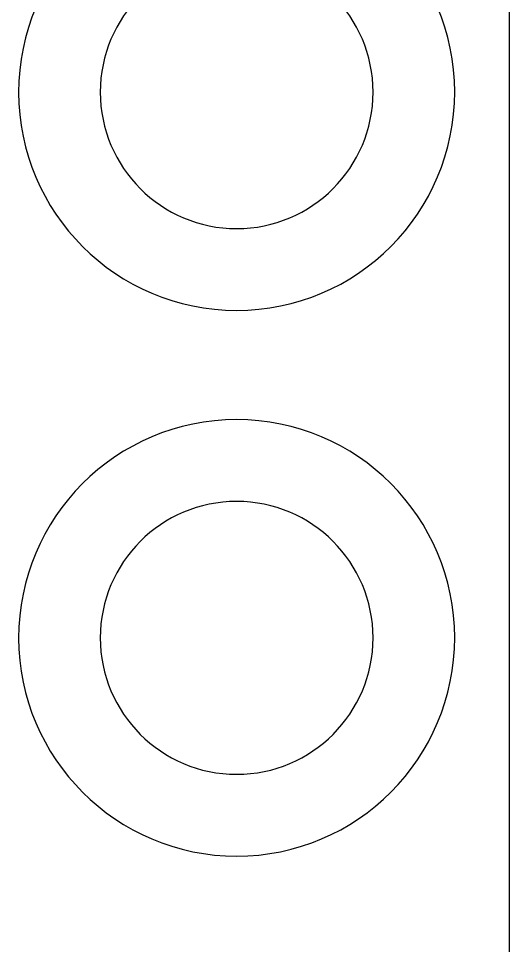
# Model space of a CAD drawing. Header units: inches. Extents: x 59 to 754, y 172 to 990.
# Drawn here: x 177.4 to 211.4, y 533.5 to 597.7 of the extents above; entities that cross this region are included whole.
import ezdxf

# ---------------------------------------------------------------- set-up
doc = ezdxf.new("R2010")
doc.units = ezdxf.units.IN
doc.header["$MEASUREMENT"] = 0
doc.layers.add('svg15406', color=7, linetype='Continuous')

msp = doc.modelspace()

# ---------------------------------------------------------------- linework, layer by layer
at = {"layer": 'svg15406', "color": 7, "lineweight": 30, "true_color": 0xffffff}
msp.add_lwpolyline([(211.397, 460.3), (211.397, 913.844)], dxfattribs=at)
for points in [[(192.5, 607.702), (184.15, 607.694), (177.388, 600.919), (177.396, 592.57), (177.403, 584.231), (184.161, 577.474), (192.5, 577.466)], [(192.5, 577.466), (200.849, 577.474), (207.612, 584.248), (207.604, 592.598), (207.596, 600.936), (200.838, 607.694), (192.5, 607.702)], [(192.5, 602.033), (187.281, 602.033), (183.051, 597.802), (183.051, 592.584), (183.051, 587.365), (187.281, 583.135), (192.5, 583.135)], [(192.5, 583.135), (197.718, 583.135), (201.949, 587.365), (201.949, 592.584), (201.949, 597.802), (197.718, 602.033), (192.5, 602.033)], [(192.5, 569.907), (184.15, 569.899), (177.388, 563.124), (177.396, 554.775), (177.403, 546.436), (184.161, 539.678), (192.5, 539.671)], [(192.5, 539.671), (200.849, 539.678), (207.612, 546.453), (207.604, 554.803), (207.596, 563.141), (200.838, 569.899), (192.5, 569.907)], [(192.5, 564.237), (187.281, 564.237), (183.051, 560.007), (183.051, 554.789), (183.051, 549.57), (187.281, 545.34), (192.5, 545.34)], [(192.5, 545.34), (197.718, 545.34), (201.949, 549.57), (201.949, 554.789), (201.949, 560.007), (197.718, 564.237), (192.5, 564.237)]]:
    msp.add_open_spline(points, degree=3, knots=[0, 0, 0, 0, 1, 1, 1, 2, 2, 2, 2], dxfattribs=at)

doc.saveas('drawing.dxf')
